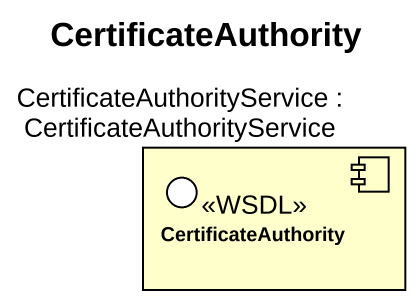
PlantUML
@startuml
title CertificateAuthority
component CertificateAuthority <<WSDL>>
() "CertificateAuthorityService : CertificateAuthorityService" as CertificateAuthorityService
CertificateAuthority -left- CertificateAuthorityService
@enduml
